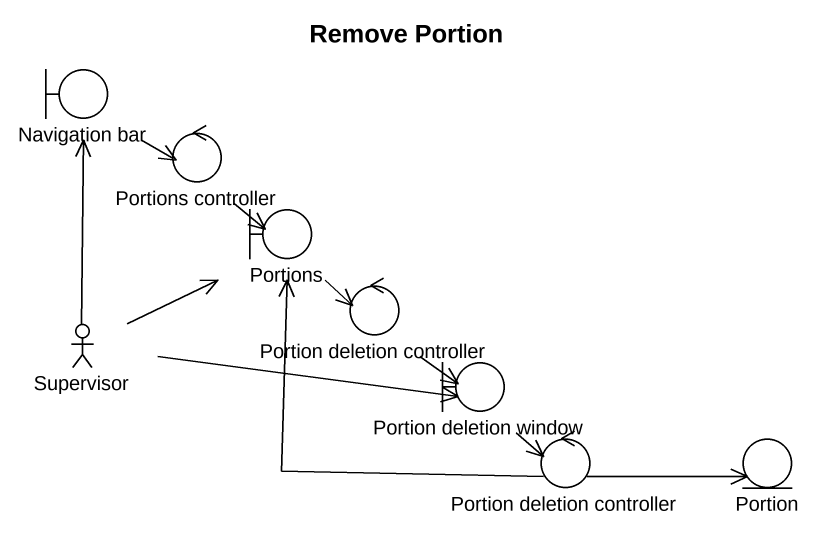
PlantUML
@startuml
title Remove Portion
boundary "Navigation bar" as Navigation_bar
control "Portions controller" as Portions_controller
boundary Portions
actor Supervisor
control "Portion deletion controller" as Portion_deletion_controller
boundary "Portion deletion window" as Portion_deletion_window
control "Portion deletion controller" as Portion_deletion_controller_2
entity Portion
Navigation_bar -right-> Portions_controller
Portions_controller --> Portions
Portions --> Portion_deletion_controller
Supervisor -up-> Navigation_bar
Supervisor -right-> Portions
Supervisor -right-> Portion_deletion_window
Portion_deletion_controller --> Portion_deletion_window
Portion_deletion_window --> Portion_deletion_controller_2
Portion_deletion_controller_2 -up-> Portions
Portion_deletion_controller_2 -right-> Portion
@enduml
